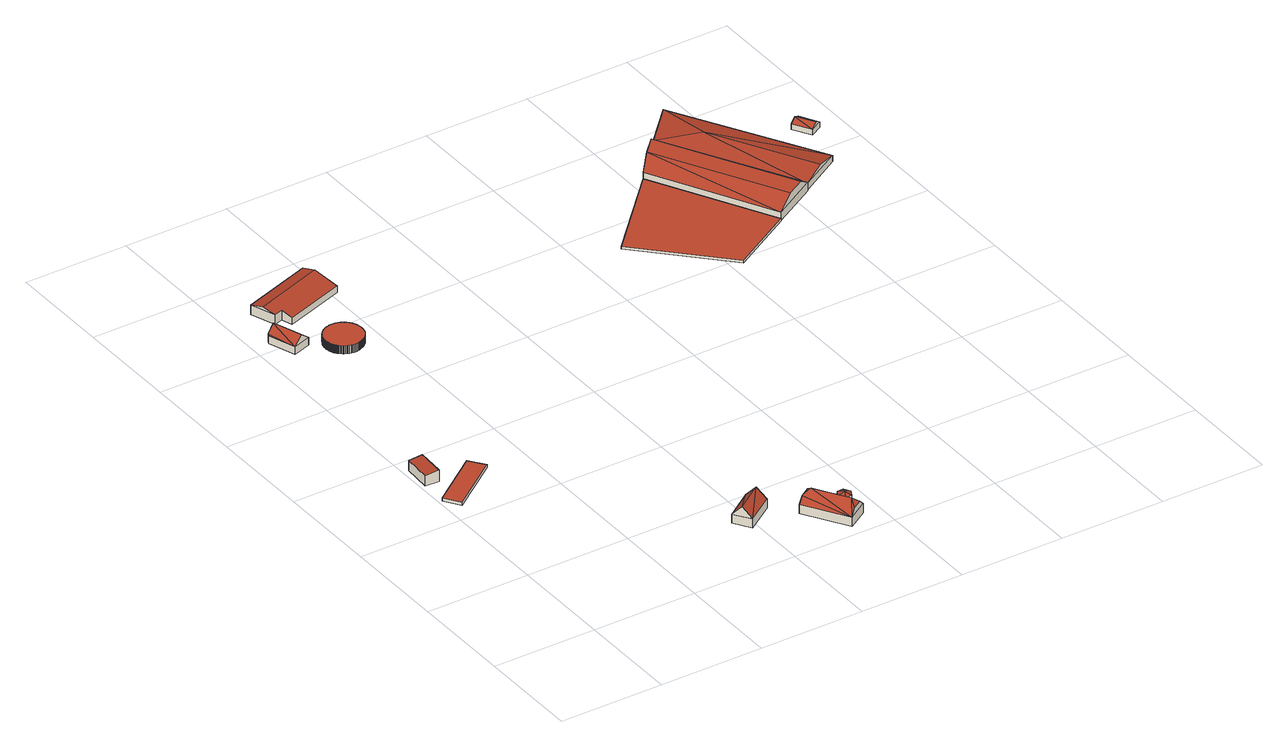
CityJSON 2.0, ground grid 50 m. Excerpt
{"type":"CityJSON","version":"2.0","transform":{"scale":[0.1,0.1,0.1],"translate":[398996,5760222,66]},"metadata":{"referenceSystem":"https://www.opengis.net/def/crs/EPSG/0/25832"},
"CityObjects":{
"building1":{"type":"Building","attributes":{"Gemeindeschluessel":"05515000","Geometrietyp2DReferenz":"3000","function":"51009_1610","roofType":"2100","measuredHeight":5.6},"geometry":[{"type":"Solid","lod":"2","boundaries":[[[[0,1,2,3]],[[4,5,1,0]],[[6,7,5,4]],[[3,2,7,6]],[[4,0,3,6]],[[1,5,7,2]]]],"semantics":{"surfaces":[{"type":"WallSurface"},{"type":"RoofSurface"},{"type":"GroundSurface"}],"values":[[0,0,0,0,1,2]]}}]},
"building2":{"type":"Building","attributes":{"Gemeindeschluessel":"05515000","Geometrietyp2DReferenz":"3000","function":"51003_1201","roofType":"1000","measuredHeight":1.37},"geometry":[{"type":"Solid","lod":"2","boundaries":[[[[8,9,10,11]],[[12,13,9,8]],[[14,15,13,12]],[[11,10,15,14]],[[12,8,11,14]],[[9,13,15,10]]]],"semantics":{"surfaces":[{"type":"WallSurface"},{"type":"RoofSurface"},{"type":"GroundSurface"}],"values":[[0,0,0,0,1,2]]}}]},
"building3":{"type":"Building","attributes":{"Gemeindeschluessel":"05515000","Geometrietyp2DReferenz":"3000","function":"31001_2700","roofType":"5000","measuredHeight":7.15},"geometry":[{"type":"Solid","lod":"2","boundaries":[[[[16,17,18,19]],[[20,21,17,16]],[[22,23,21,20]],[[24,25,23,22]],[[19,18,25,24]],[[22,20,26,27]],[[24,27,26]],[[24,26,16]],[[16,19,24]],[[16,26,20]],[[22,27,24]],[[17,21,23,25,18]]]],"semantics":{"surfaces":[{"type":"WallSurface"},{"type":"RoofSurface"},{"type":"GroundSurface"}],"values":[[0,0,0,0,0,1,1,1,1,0,0,2]]}}]},
"building4":{"type":"Building","attributes":{"Gemeindeschluessel":"05515000","Geometrietyp2DReferenz":"3000","function":"51003_1201","roofType":"1000","measuredHeight":3.87},"geometry":[{"type":"Solid","lod":"2","boundaries":[[[[28,29,30,31]],[[32,33,29,28]],[[34,35,33,32]],[[36,37,35,34]],[[38,39,37,36]],[[40,41,39,38]],[[42,43,41,40]],[[44,45,43,42]],[[46,47,45,44]],[[48,49,47,46]],[[50,51,49,48]],[[52,53,51,50]],[[54,55,53,52]],[[56,57,55,54]],[[58,59,57,56]],[[60,61,59,58]],[[62,63,61,60]],[[64,65,63,62]],[[66,67,65,64]],[[68,69,67,66]],[[70,71,69,68]],[[72,73,71,70]],[[74,75,73,72]],[[76,77,75,74]],[[78,79,77,76]],[[80,81,79,78]],[[82,83,81,80]],[[84,85,83,82]],[[86,87,85,84]],[[88,89,87,86]],[[90,91,89,88]],[[92,93,91,90]],[[94,95,93,92]],[[96,97,95,94]],[[98,99,97,96]],[[100,101,99,98]],[[102,103,101,100]],[[104,105,103,102]],[[106,107,105,104]],[[108,109,107,106]],[[110,111,109,108]],[[112,113,111,110]],[[114,115,113,112]],[[116,117,115,114]],[[118,119,117,116]],[[120,121,119,118]],[[122,123,121,120]],[[124,125,123,122]],[[126,127,125,124]],[[128,129,127,126]],[[130,131,129,128]],[[132,133,131,130]],[[134,135,133,132]],[[136,137,135,134]],[[138,139,137,136]],[[140,141,139,138]],[[142,143,141,140]],[[144,145,143,142]],[[146,147,145,144]],[[148,149,147,146]],[[150,151,149,148]],[[152,153,151,150]],[[154,155,153,152]],[[156,157,155,154]],[[158,159,157,156]],[[160,161,159,158]],[[162,163,161,160]],[[164,165,163,162]],[[166,167,165,164]],[[168,169,167,166]],[[170,171,169,168]],[[172,173,171,170]],[[174,175,173,172]],[[176,177,175,174]],[[178,179,177,176]],[[180,181,179,178]],[[182,183,181,180]],[[184,185,183,182]],[[186,187,185,184]],[[188,189,187,186]],[[190,191,189,188]],[[192,193,191,190]],[[194,195,193,192]],[[196,197,195,194]],[[198,199,197,196]],[[200,201,199,198]],[[202,203,201,200]],[[204,205,203,202]],[[206,207,205,204]],[[208,209,207,206]],[[210,211,209,208]],[[212,213,211,210]],[[214,215,213,212]],[[216,217,215,214]],[[218,219,217,216]],[[31,30,219,218]],[[216,214,212,210,208,206,204,202,200,198,196,194,192,190,188,186,184,182,180,178,176,174,172,170,168,166,164,162,160,158,156,154,152,150,148,146,144,142,140,138,136,134,132,130,128,126,124,122,120,118,116,114,112,110,108,106,104,102,100,98,96,94,92,90,88,86,84,82,80,78,76,74,72,70,68,66,64,62,60,58,56,54,52,50,48,46,44,42,40,38,36,34,32,28,31,218]],[[29,33,35,37,39,41,43,45,47,49,51,53,55,57,59,61,63,65,67,69,71,73,75,77,79,81,83,85,87,89,91,93,95,97,99,101,103,105,107,109,111,113,115,117,119,121,123,125,127,129,131,133,135,137,139,141,143,145,147,149,151,153,155,157,159,161,163,165,167,169,171,173,175,177,179,181,183,185,187,189,191,193,195,197,199,201,203,205,207,209,211,213,215,217,219,30]]]],"semantics":{"surfaces":[{"type":"WallSurface"},{"type":"RoofSurface"},{"type":"GroundSurface"}],"values":[[0,0,0,0,0,0,0,0,0,0,0,0,0,0,0,0,0,0,0,0,0,0,0,0,0,0,0,0,0,0,0,0,0,0,0,0,0,0,0,0,0,0,0,0,0,0,0,0,0,0,0,0,0,0,0,0,0,0,0,0,0,0,0,0,0,0,0,0,0,0,0,0,0,0,0,0,0,0,0,0,0,0,0,0,0,0,0,0,0,0,0,0,0,0,0,0,1,2]]}}]},
"building5":{"type":"Building","attributes":{"Gemeindeschluessel":"05515000","Geometrietyp2DReferenz":"3000","function":"31001_2460","roofType":"3100","measuredHeight":9.17},"geometry":[{"type":"Solid","lod":"2","boundaries":[[[[220,221,222,223]],[[224,225,221,220]],[[226,227,225,224]],[[223,222,227,226]],[[220,228,224]],[[226,229,223]],[[229,228,220]],[[220,223,229]],[[226,224,228]],[[228,229,226]],[[221,225,227,222]]]],"semantics":{"surfaces":[{"type":"WallSurface"},{"type":"RoofSurface"},{"type":"GroundSurface"}],"values":[[0,0,0,0,0,0,1,1,1,1,2]]}}]},
"building6":{"type":"Building","attributes":{"Gemeindeschluessel":"05515000","Geometrietyp2DReferenz":"3000","function":"31001_2700","roofType":"5000","measuredHeight":6.38},"geometry":[{"type":"Solid","lod":"2","boundaries":[[[[230,231,232,233]],[[234,235,231,230]],[[236,237,235,234]],[[238,239,237,236]],[[240,241,239,238]],[[233,232,241,240]],[[242,233,240,243]],[[230,242,243,238,236,234]],[[233,242,230]],[[238,243,240]],[[231,235,237,239,241,232]]]],"semantics":{"surfaces":[{"type":"WallSurface"},{"type":"RoofSurface"},{"type":"GroundSurface"}],"values":[[0,0,0,0,0,0,1,1,0,0,2]]}}]},
"building7":{"type":"Building","attributes":{"Gemeindeschluessel":"05515000","Geometrietyp2DReferenz":"3000","function":"31001_1000","roofType":"3300","measuredHeight":10.03},"address":[{"country":"Germany","locality":"Münster","thoroughfareNumber":"6","thoroughfareName":"Hunnebeckweg"}],"geometry":[{"type":"Solid","lod":"2","boundaries":[[[[244,245,246,247]],[[248,249,245,244]],[[250,251,249,248]],[[247,246,251,250]],[[244,252,253,248]],[[250,254,255,247]],[[252,256,253]],[[254,257,255]],[[247,255,257]],[[247,257,256]],[[247,256,252]],[[252,244,247]],[[257,254,250]],[[257,250,248]],[[257,248,253]],[[253,256,257]],[[245,249,251,246]]]],"semantics":{"surfaces":[{"type":"WallSurface"},{"type":"RoofSurface"},{"type":"GroundSurface"}],"values":[[0,0,0,0,0,0,1,1,1,1,1,1,1,1,1,1,2]]}}]},
"building8":{"type":"Building","attributes":{"Gemeindeschluessel":"05515000","Geometrietyp2DReferenz":"3000","function":"51009_1610","roofType":"5000","measuredHeight":3.46},"geometry":[{"type":"Solid","lod":"2","boundaries":[[[[258,259,260,261]],[[262,263,259,258]],[[264,265,263,262]],[[266,267,265,264]],[[268,269,267,266]],[[261,260,269,268]],[[268,266,270]],[[266,264,270]],[[270,264,262,271]],[[271,262,258,272]],[[258,261,272]],[[271,272,261,268,270]],[[259,263,265,267,269,260]]]],"semantics":{"surfaces":[{"type":"WallSurface"},{"type":"RoofSurface"},{"type":"GroundSurface"}],"values":[[0,0,0,0,0,0,1,1,1,1,1,1,2]]}}]},
"building9":{"type":"Building","attributes":{"Gemeindeschluessel":"05515000","Geometrietyp2DReferenz":"3000","function":"51002_1215","roofType":"1000","measuredHeight":1.32},"geometry":[{"type":"Solid","lod":"2","boundaries":[[[[273,274,275,276]],[[277,278,274,273]],[[279,280,278,277]],[[276,275,280,279]],[[277,273,276,279]],[[274,278,280,275]]]],"semantics":{"surfaces":[{"type":"WallSurface"},{"type":"RoofSurface"},{"type":"GroundSurface"}],"values":[[0,0,0,0,1,2]]}}]},
"building10":{"type":"Building","attributes":{"Gemeindeschluessel":"05515000","Geometrietyp2DReferenz":"3000","function":"51002_1215","roofType":"9999","measuredHeight":8.18},"geometry":[{"type":"Solid","lod":"2","boundaries":[[[[281,282,283,284]],[[285,286,282,281]],[[287,288,286,285]],[[284,283,288,287]],[[289,281,284]],[[284,290,289]],[[281,289,291,285]],[[285,291,292]],[[292,287,285]],[[287,292,290,284]],[[289,290,292,291]],[[282,286,288,283]]]],"semantics":{"surfaces":[{"type":"WallSurface"},{"type":"RoofSurface"},{"type":"GroundSurface"}],"values":[[0,0,0,0,1,1,0,1,1,0,1,2]]}}]},
"building11":{"type":"Building","attributes":{"Gemeindeschluessel":"05515000","Geometrietyp2DReferenz":"3000","function":"51002_1215","roofType":"5000","measuredHeight":5.27},"geometry":[{"type":"Solid","lod":"2","boundaries":[[[[293,294,295,296]],[[297,298,294,293]],[[299,300,298,297]],[[296,295,300,299]],[[293,301,297]],[[299,302,296]],[[296,302,301]],[[301,293,296]],[[301,302,299]],[[299,297,301]],[[294,298,300,295]]]],"semantics":{"surfaces":[{"type":"WallSurface"},{"type":"RoofSurface"},{"type":"GroundSurface"}],"values":[[0,0,0,0,1,0,1,1,1,1,2]]}}]},
"building12":{"type":"Building","attributes":{"Gemeindeschluessel":"05515000","Geometrietyp2DReferenz":"3000","function":"31001_2700","roofType":"3100","measuredHeight":4.54},"geometry":[{"type":"Solid","lod":"2","boundaries":[[[[303,304,305,306]],[[307,308,304,303]],[[309,310,308,307]],[[306,305,310,309]],[[303,311,307]],[[309,312,306]],[[306,312,311]],[[311,303,306]],[[312,309,307]],[[307,311,312]],[[304,308,310,305]]]],"semantics":{"surfaces":[{"type":"WallSurface"},{"type":"RoofSurface"},{"type":"GroundSurface"}],"values":[[0,0,0,0,0,0,1,1,1,1,2]]}}]}
},
"vertices":[
[19,1293,55],[19,1293,5],[86,1289,5],[86,1289,61],[28,1429,55],[28,1429,5],[94,1425,61],[94,1425,5],
[248,1326,29],[248,1326,15],[6,1147,15],[6,1147,29],[303,1253,29],[303,1253,15],[57,1072,29],[57,1072,15],
[86,2567,41],[86,2567,5],[79,2552,5],[79,2552,41],[162,2592,41],[162,2592,5],[210,2450,41],[210,2450,5],[124,2422,41],[124,2422,5],[120,2578,77],[167,2436,77],
[436,2375,40],[436,2375,1],[437,2381,1],[437,2381,40],[434,2369,40],[434,2369,1],[432,2363,40],[432,2363,1],[430,2357,40],[430,2357,1],[427,2350,40],[427,2350,1],[423,2344,40],[423,2344,1],[419,2338,40],[419,2338,1],[414,2333,40],[414,2333,1],[409,2327,40],[409,2327,1],[403,2322,40],[403,2322,1],[397,2318,40],[397,2318,1],[391,2314,40],[391,2314,1],[384,2311,40],[384,2311,1],[377,2308,40],[377,2308,1],[370,2306,40],[370,2306,1],[363,2304,40],[363,2304,1],[355,2303,40],[355,2303,1],[348,2303,40],[348,2303,1],[341,2303,40],[341,2303,1],[334,2304,40],[334,2304,1],[328,2305,40],[328,2305,1],[321,2307,40],[321,2307,1],[315,2309,40],[315,2309,1],[310,2311,40],[310,2311,1],[305,2314,40],[305,2314,1],[300,2316,40],[300,2316,1],[295,2319,40],[295,2319,1],[291,2323,40],[291,2323,1],[287,2326,40],[287,2326,1],[283,2329,40],[283,2329,1],[280,2333,40],[280,2333,1],[277,2336,40],[277,2336,1],[275,2340,40],[275,2340,1],[272,2343,40],[272,2343,1],[270,2346,40],[270,2346,1],[269,2348,40],[269,2348,1],[268,2350,40],[268,2350,1],[266,2353,40],[266,2353,1],[265,2357,40],[265,2357,1],[263,2361,40],[263,2361,1],[262,2365,40],[262,2365,1],[260,2370,40],[260,2370,1],[259,2374,40],[259,2374,1],[258,2379,40],[258,2379,1],[257,2384,40],[257,2384,1],[257,2390,40],[257,2390,1],[257,2396,40],[257,2396,1],[257,2402,40],[257,2402,1],[258,2408,40],[258,2408,1],[260,2414,40],[260,2414,1],[261,2420,40],[261,2420,1],[263,2426,40],[263,2426,1],[266,2433,40],[266,2433,1],[270,2439,40],[270,2439,1],[273,2445,40],[273,2445,1],[278,2451,40],[278,2451,1],[283,2456,40],[283,2456,1],[288,2461,40],[288,2461,1],[294,2466,40],[294,2466,1],[301,2470,40],[301,2470,1],[307,2474,40],[307,2474,1],[314,2477,40],[314,2477,1],[321,2479,40],[321,2479,1],[328,2481,40],[328,2481,1],[336,2483,40],[336,2483,1],[343,2483,40],[343,2483,1],[350,2483,40],[350,2483,1],[357,2483,40],[357,2483,1],[364,2482,40],[364,2482,1],[370,2480,40],[370,2480,1],[376,2479,40],[376,2479,1],[382,2476,40],[382,2476,1],[388,2474,40],[388,2474,1],[393,2471,40],[393,2471,1],[397,2468,40],[397,2468,1],[402,2465,40],[402,2465,1],[406,2462,40],[406,2462,1],[410,2458,40],[410,2458,1],[413,2455,40],[413,2455,1],[416,2452,40],[416,2452,1],[419,2448,40],[419,2448,1],[421,2445,40],[421,2445,1],[424,2441,40],[424,2441,1],[426,2438,40],[426,2438,1],[427,2435,40],[427,2435,1],[429,2431,40],[429,2431,1],[431,2427,40],[431,2427,1],[432,2423,40],[432,2423,1],[434,2419,40],[434,2419,1],[435,2414,40],[435,2414,1],[436,2409,40],[436,2409,1],[437,2404,40],[437,2404,1],[437,2399,40],[437,2399,1],[438,2393,40],[438,2393,1],[437,2387,40],[437,2387,1],
[1024,401,82],[1024,401,39],[891,308,39],[891,308,82],[1079,323,82],[1079,323,39],[945,230,82],[945,230,39],[1051,362,130],[918,269,130],
[526,2708,41],[526,2708,9],[470,2884,9],[470,2884,56],[236,2611,41],[236,2611,9],[218,2663,56],[218,2663,9],[177,2649,56],[177,2649,9],[136,2770,56],[136,2770,9],[490,2821,73],[157,2708,73],
[1162,207,89],[1162,207,44],[1290,4,44],[1290,4,89],[1258,266,89],[1258,266,44],[1385,64,89],[1385,64,44],[1186,222,117],[1233,251,117],[1361,49,117],[1314,20,117],[1225,212,144],[1323,58,144],
[1394,225,70],[1394,225,46],[1364,225,46],[1364,225,70],[1412,198,70],[1412,198,46],[1397,167,70],[1397,167,46],[1364,167,70],[1364,167,46],[1347,195,70],[1347,195,46],[1379,195,81],[1380,196,81],[1380,198,81],
[2040,1937,37],[2040,1937,24],[2346,2115,24],[2346,2115,37],[1678,2309,37],[1678,2309,24],[2037,2685,37],[2037,2685,24],
[2562,2241,68],[2562,2241,28],[2211,2868,28],[2211,2868,68],[2346,2115,68],[2346,2115,28],[2037,2685,68],[2037,2685,28],[2510,2211,109],[2171,2826,109],[2425,2162,109],[2100,2752,109],
[2211,2868,63],[2211,2868,33],[2562,2241,33],[2562,2241,63],[2375,3040,63],[2375,3040,33],[2766,2360,63],[2766,2360,33],[2401,2778,85],[2670,2304,85],
[2744,2635,79],[2744,2635,52],[2794,2549,52],[2794,2549,79],[2800,2668,79],[2800,2668,52],[2850,2582,79],[2850,2582,52],[2772,2652,97],[2822,2565,97]
]}
